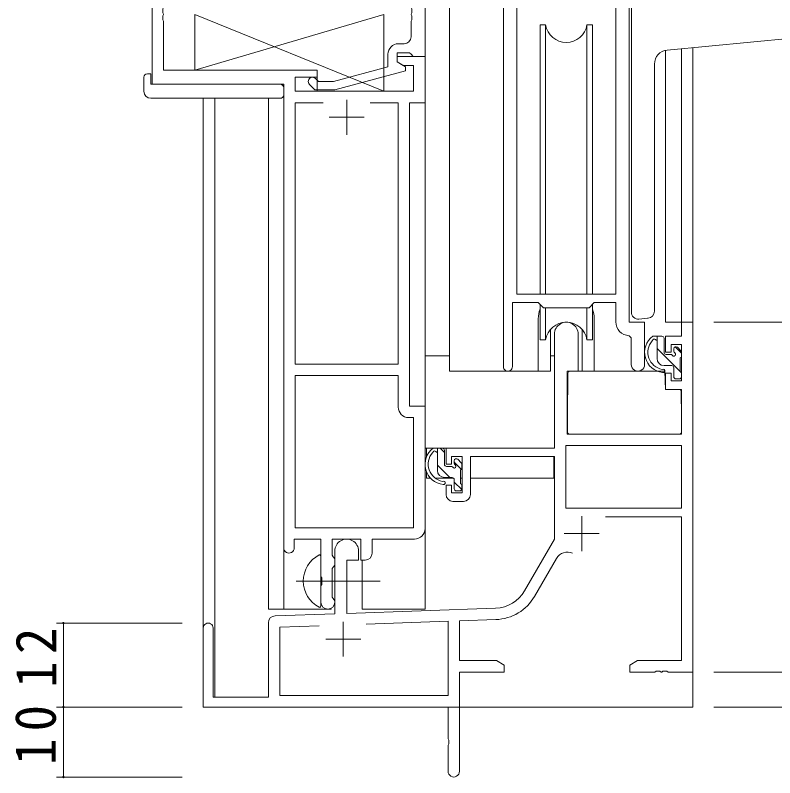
# Model space of a CAD drawing. Units: millimetres, scale not verified. Extents: x -841 to 292, y -594 to 212.
# Drawn here: x -725.6 to -617, y -447.8 to -338.8 of the extents above; entities that cross this region are included whole.
import ezdxf

# ---------------------------------------------------------------- set-up
doc = ezdxf.new("R2010")
doc.units = ezdxf.units.MM
doc.header["$LTSCALE"] = 2
doc.linetypes.add('CHAIN2', pattern=[12, 9, -1, 1, -1])
for name, color, linetype, lineweight in [('0-3_YKK_11', 7, 'Continuous', 9), ('0-4_YKK_12', 2, 'Continuous', 9), ('0-5_YKK_13', 4, 'Continuous', 9), ('0-6_YKK_D', 6, 'Continuous', 9)]:
    doc.layers.add(name, color=color, linetype=linetype, lineweight=lineweight)
doc.styles.add('ＭＳ ゴシック', font='')
doc.styles.get('ＭＳ ゴシック').set_extended_font_data('MS Gothic')

msp = doc.modelspace()

# ---------------------------------------------------------------- linework, layer by layer
at = {"layer": '0-3_YKK_11'}
for p, q in [((-706.005, -348.681), (-706.005, -323.681)), ((-667.005, -344.681), (-667.005, -323.681)), ((-655.804, -328.681), (-655.804, -389.031)), ((-653.874, -333.611), (-653.874, -378.681)), ((-639.734, -378.681), (-639.734, -333.611)), ((-637.804, -382.681), (-637.804, -333.681)), ((-704.375, -339.639), (-704.375, -346.681)), ((-670.005, -342.881), (-670.805, -342.881)), ((-671.005, -344.181), (-669.205, -344.181)), ((-671.005, -345.481), (-671.005, -344.181)), ((-669.205, -344.181), (-669.005, -344.381)), ((-671.005, -344.681), (-667.005, -344.681)), ((-669.005, -344.381), (-668.705, -344.681)), ((-668.705, -344.681), (-667.005, -344.681)), ((-667.005, -344.681), (-667.005, -351.311)), ((-704.375, -346.681), (-682.405, -346.681)), ((-687.205, -348.681), (-706.005, -348.681)), ((-687.205, -414.931), (-687.205, -348.681)), ((-678.205, -350.881), (-678.205, -355.881)), ((-681.555, -351.311), (-685.575, -351.311)), ((-681.555, -351.311), (-685.575, -351.311)), ((-685.575, -351.311), (-685.575, -388.681)), ((-670.835, -351.311), (-674.854, -351.311)), ((-670.835, -388.681), (-670.835, -351.311)), ((-667.005, -351.311), (-669.205, -351.311)), ((-669.205, -351.311), (-669.205, -394.681)), ((-680.705, -353.381), (-675.705, -353.381)), ((-653.874, -378.681), (-639.734, -378.681)), ((-654.504, -389.031), (-654.504, -379.881)), ((-650.074, -380.611), (-643.534, -380.611)), ((-635.604, -382.681), (-637.804, -382.681)), ((-635.604, -388.716), (-635.604, -382.681)), ((-628.704, -382.681), (-628.704, -432.681)), ((-648.504, -400.681), (-648.504, -384.381)), ((-637.821, -384.609), (-637.534, -384.909)), ((-637.534, -384.909), (-637.534, -388.716)), ((-685.575, -388.681), (-670.835, -388.681)), ((-685.575, -412.051), (-685.575, -390.311)), ((-685.575, -412.051), (-685.575, -390.311)), ((-669.205, -394.681), (-667.005, -394.681)), ((-667.005, -394.681), (-667.005, -412.181)), ((-669.335, -396.311), (-668.635, -396.311)), ((-668.635, -396.311), (-668.635, -412.051)), ((-646.704, -398.681), (-630.334, -398.681)), ((-664.004, -400.681), (-648.504, -400.681)), ((-630.334, -400.311), (-646.874, -400.311)), ((-630.334, -400.311), (-646.874, -400.311)), ((-646.874, -400.311), (-646.874, -409.281)), ((-630.334, -409.281), (-630.334, -400.311)), ((-648.504, -401.881), (-660.504, -401.881)), ((-660.504, -401.881), (-660.504, -407.281)), ((-648.504, -413.681), (-648.504, -401.881)), ((-661.504, -408.281), (-663.004, -408.281)), ((-646.874, -409.281), (-630.334, -409.281)), ((-644.604, -410.381), (-644.604, -415.381)), ((-630.334, -410.481), (-641.205, -410.481)), ((-668.635, -412.051), (-685.575, -412.051)), ((-647.104, -412.881), (-642.104, -412.881)), ((-652.758, -421.049), (-648.504, -413.681)), ((-679.904, -424.349), (-679.904, -415.381)), ((-648.211, -416.433), (-651.347, -421.864)), ((-680.275, -417.864), (-680.275, -421.998)), ((-681.905, -422.681), (-681.905, -420.352)), ((-678.204, -424.29), (-656.914, -423.546)), ((-688.439, -424.647), (-679.904, -424.349)), ((-682.137, -426.058), (-687.774, -426.255)), ((-678.704, -425.481), (-678.704, -430.481)), ((-656.857, -425.175), (-662.074, -425.358)), ((-662.074, -425.358), (-662.074, -431.051)), ((-698.704, -437.681), (-698.704, -426.381)), ((-681.204, -427.981), (-676.204, -427.981)), ((-662.074, -431.051), (-656.795, -431.051)), ((-656.795, -431.051), (-655.704, -431.681)), ((-655.704, -431.681), (-655.704, -432.681)), ((-655.704, -432.681), (-662.074, -432.681)), ((-662.074, -432.681), (-662.074, -446.866)), ((-687.774, -436.051), (-663.704, -436.051)), ((-663.704, -437.681), (-698.704, -437.681)), ((-663.704, -442.223), (-663.704, -437.681))]:
    msp.add_line(p, q, dxfattribs=at)
for points in [[(-704.375, -337.723), (-704.495, -337.906), (-704.495, -338.456), (-704.375, -338.639), (-704.375, -338.723), (-704.495, -338.906), (-704.495, -339.456), (-704.375, -339.639)], [(-669.005, -337.723), (-668.885, -337.906), (-668.885, -338.456), (-669.005, -338.639), (-669.005, -338.723), (-668.885, -338.906), (-668.885, -339.456), (-669.005, -339.639), (-669.005, -341.881)], [(-682.405, -346.681), (-682.405, -347.681), (-685.575, -347.681), (-685.575, -349.681), (-668.635, -349.681), (-668.635, -345.981), (-670.139, -345.981), (-671.005, -345.481), (-671.005, -344.681)], [(-672.305, -344.381), (-672.305, -346.201), (-680.066, -348.281), (-682.256, -348.281), (-682.68, -347.857)], [(-683.529, -348.705), (-682.753, -349.481), (-679.908, -349.481), (-669.805, -346.774), (-669.805, -346.174), (-671.005, -345.481)], [(-654.504, -379.881), (-650.804, -379.881), (-650.074, -380.611)], [(-643.534, -380.611), (-642.804, -379.881), (-639.734, -379.881), (-639.734, -382.611)], [(-630.334, -398.681), (-630.334, -392.281), (-632.604, -392.281), (-632.604, -389.981), (-631.804, -389.981), (-631.804, -391.081), (-630.334, -391.081), (-630.334, -385.881), (-631.804, -385.881), (-631.804, -386.981), (-632.604, -386.981), (-632.604, -384.681), (-630.334, -384.681), (-630.334, -382.681), (-628.704, -382.681)], [(-645.104, -384.381), (-645.104, -389.681), (-646.704, -389.681), (-646.704, -398.681)], [(-685.575, -390.311), (-670.835, -390.311), (-670.835, -394.811)], [(-664.004, -407.281), (-664.004, -405.981), (-663.204, -405.981), (-663.204, -407.081), (-661.704, -407.081), (-661.704, -401.881), (-663.204, -401.881), (-663.204, -402.981), (-664.004, -402.981), (-664.004, -400.681)], [(-628.704, -432.681), (-632.246, -432.681), (-632.429, -432.561), (-632.979, -432.561), (-633.162, -432.681), (-633.246, -432.681), (-633.429, -432.561), (-633.979, -432.561), (-634.162, -432.681), (-637.704, -432.681), (-637.704, -431.681), (-636.613, -431.051), (-630.334, -431.051), (-630.334, -410.481)], [(-681.762, -419.202), (-681.905, -419.01), (-681.905, -413.681), (-685.705, -413.681), (-685.705, -414.931)], [(-675.575, -416.681), (-676.205, -416.681), (-676.205, -413.681), (-680.275, -413.681), (-680.275, -415.998), (-680.127, -416.191), (-679.905, -416.481), (-679.905, -417.381), (-680.127, -417.671), (-680.275, -417.864)], [(-668.505, -413.681), (-674.575, -413.681), (-674.575, -415.681)], [(-676.504, -415.381), (-676.504, -416.681), (-678.204, -416.681), (-678.204, -424.29)], [(-681.905, -420.352), (-681.762, -420.16), (-681.762, -419.202)], [(-680.275, -421.998), (-680.127, -422.191), (-679.905, -422.481), (-679.905, -422.681)], [(-697.304, -426.381), (-697.304, -436.281), (-689.404, -436.281), (-689.404, -425.647)], [(-682.137, -426.058), (-687.774, -426.255), (-687.774, -436.051)], [(-663.704, -436.051), (-663.704, -425.415), (-675.414, -425.823)], [(-663.704, -446.866), (-663.704, -443.139), (-663.584, -442.956), (-663.584, -442.406), (-663.704, -442.223)]]:
    msp.add_lwpolyline(points, dxfattribs=at)
for centre, radius, start, end in [((-670.005, -341.881), 1, 270, 359.99998), ((-670.805, -344.381), 1.5, 90, 179.99998), ((-683.105, -348.281), 0.6, 44.99998, 225), ((-646.804, -384.381), 1.7, 359.99998, 180), ((-637.734, -382.611), 2, 179.99998, 267.50807), ((-655.154, -389.031), 0.65, 179.99998, 0), ((-636.569, -388.716), 0.965, 179.99998, 0), ((-669.335, -394.811), 1.5, 180, 269.99998), ((-663.004, -407.281), 1, 180, 269.99998), ((-661.504, -407.281), 1, 270, 359.99998), ((-668.505, -412.181), 1.5, 270, 359.99998), ((-678.204, -415.381), 1.7, 359.99998, 180), ((-686.455, -414.931), 0.75, 179.99998, 0), ((-675.575, -415.681), 1, 270, 359.99998), ((-646.652, -417.333), 1.8, 65.29866, 149.99998), ((-657.088, -418.549), 5, 271.99998, 329.99998), ((-680.905, -422.681), 1, 180, 269.99998), ((-680.905, -422.681), 1, 270, 359.99998), ((-657.088, -418.549), 6.63, 271.99998, 329.99998), ((-688.404, -425.647), 1, 91.99997, 179.99998), ((-698.004, -426.381), 0.7, 359.99998, 180), ((-662.889, -446.866), 0.815, 179.99998, 0)]:
    msp.add_arc(centre, radius, start, end, dxfattribs=at)
at = {"layer": '0-4_YKK_12'}
for p, q in [((-706.004, -257.931), (-706.004, -348.681)), ((-667.004, -257.931), (-667.004, -423.681)), ((-663.504, -257.931), (-663.504, -389.681)), ((-632.604, -343.822), (-632.604, -382.681)), ((-630.334, -343.592), (-630.334, -382.681)), ((-628.704, -343.435), (-628.704, -382.681)), ((-698.704, -350.681), (-698.704, -426.381)), ((-697.074, -350.681), (-697.074, -436.281)), ((-689.404, -423.681), (-689.404, -350.681)), ((-650.804, -382.181), (-650.804, -389.681)), ((-642.804, -382.181), (-642.804, -389.681)), ((-632.604, -382.681), (-628.704, -382.681)), ((-650.804, -389.681), (-663.504, -389.681)), ((-636.577, -389.681), (-642.804, -389.681)), ((-687.205, -414.931), (-687.205, -423.681)), ((-676.004, -423.681), (-676.004, -416.664)), ((-628.704, -422.181), (-628.704, -437.681)), ((-689.404, -423.681), (-680.404, -423.681)), ((-680.404, -423.681), (-680.404, -423.546)), ((-676.004, -423.681), (-667.004, -423.681)), ((-684.204, -437.681), (-628.704, -437.681))]:
    msp.add_line(p, q, dxfattribs=at)
for start, end in [(159.63586, 180), (0, 20.36412)]:
    msp.add_arc((-646.804, -382.181), 4, start, end, dxfattribs=at)
at = {"layer": '0-5_YKK_13'}
for p, q in [((-637.504, -343.233), (-637.504, -334.681)), ((-699.905, -346.681), (-699.905, -338.681)), ((-672.905, -349.681), (-699.905, -338.681)), ((-699.905, -346.681), (-672.905, -338.681)), ((-672.905, -338.681), (-672.905, -349.681)), ((-632.378, -343.788), (-581.919, -338.936)), ((-649.762, -340.181), (-650.554, -340.181)), ((-650.554, -340.181), (-650.554, -378.681)), ((-649.762, -378.681), (-649.762, -340.181)), ((-643.054, -340.181), (-643.846, -340.181)), ((-643.846, -378.681), (-643.846, -340.181)), ((-643.054, -378.681), (-643.054, -340.181)), ((-637.504, -343.233), (-637.504, -344.237)), ((-637.504, -381.235), (-637.504, -344.237)), ((-634.204, -381.121), (-634.204, -345.781)), ((-682.405, -346.681), (-699.905, -346.681)), ((-707.204, -349.681), (-707.204, -347.681)), ((-706.204, -348.681), (-706.204, -347.681)), ((-706.204, -348.681), (-687.704, -348.681)), ((-687.704, -350.681), (-706.204, -350.681)), ((-650.554, -380.131), (-650.554, -385.181)), ((-643.054, -385.181), (-643.054, -380.131)), ((-649.762, -385.181), (-649.762, -380.611)), ((-643.846, -385.181), (-643.846, -380.611)), ((-635.204, -382.125), (-636.417, -382.231)), ((-635.204, -382.125), (-635.117, -382.117)), ((-649.054, -383.697), (-649.054, -389.681)), ((-644.554, -389.681), (-644.554, -383.697)), ((-633.134, -384.681), (-634.434, -384.681)), ((-633.834, -387.881), (-633.834, -384.681)), ((-650.554, -385.181), (-649.762, -385.181)), ((-643.846, -385.181), (-643.054, -385.181)), ((-632.834, -386.981), (-632.834, -384.981)), ((-630.534, -389.738), (-633.834, -386.438)), ((-631.434, -386.481), (-631.434, -386.82)), ((-630.334, -387.109), (-631.242, -386.201)), ((-630.422, -386.769), (-630.922, -386.269)), ((-663.504, -387.481), (-667, -387.481)), ((-667, -400.681), (-667, -387.481)), ((-649.054, -387.481), (-648.504, -387.481)), ((-631.895, -387.281), (-632.534, -387.281)), ((-630.534, -389.781), (-630.534, -387.781)), ((-630.334, -387.581), (-630.334, -386.981)), ((-631.734, -388.881), (-632.834, -388.881)), ((-649.054, -389.681), (-650.804, -389.681)), ((-646.58, -389.978), (-646.634, -396.181)), ((-632.702, -389.681), (-646.28, -389.681)), ((-642.804, -389.681), (-644.554, -389.681)), ((-632.702, -389.681), (-632.634, -392.281)), ((-631.434, -389.181), (-631.434, -390.481)), ((-630.34, -389.932), (-630.485, -389.787)), ((-630.334, -390.481), (-630.334, -389.981)), ((-631.134, -390.781), (-630.634, -390.781)), ((-646.599, -392.181), (-646.704, -392.181)), ((-632.634, -392.281), (-630.665, -392.281)), ((-630.334, -396.181), (-630.365, -392.578)), ((-646.634, -396.181), (-646.615, -398.384)), ((-630.353, -398.384), (-630.334, -396.181)), ((-646.704, -397.111), (-646.625, -397.19)), ((-646.315, -398.681), (-630.653, -398.681)), ((-648.804, -400.681), (-667, -400.681)), ((-666.8, -400.681), (-666.8, -401.933)), ((-664.534, -400.681), (-665.834, -400.681)), ((-665.234, -403.881), (-665.234, -400.681)), ((-664.234, -401.293), (-664.846, -400.681)), ((-664.234, -402.981), (-664.234, -400.981)), ((-648.6, -401.961), (-648.6, -404.981)), ((-663.474, -404.881), (-665.234, -403.121)), ((-662.834, -402.481), (-662.834, -402.82)), ((-661.799, -403.728), (-662.834, -402.693)), ((-661.822, -402.769), (-662.322, -402.269)), ((-661.734, -403.581), (-661.734, -402.981)), ((-666.8, -404.071), (-666.8, -404.981)), ((-663.295, -403.281), (-663.934, -403.281)), ((-661.934, -405.781), (-661.934, -403.781)), ((-666.8, -404.981), (-666.219, -404.981)), ((-665.523, -404.981), (-662.91, -404.981)), ((-663.134, -404.881), (-664.234, -404.881)), ((-662.834, -405.181), (-662.834, -406.481)), ((-661.934, -404.981), (-661.704, -404.981)), ((-648.6, -404.981), (-660.504, -404.981)), ((-661.758, -406.598), (-662.834, -405.521)), ((-661.734, -406.481), (-661.734, -405.981)), ((-662.534, -406.781), (-662.034, -406.781)), ((-681.905, -423.277), (-681.905, -416.085))]:
    msp.add_line(p, q, dxfattribs=at)
at = {"layer": '0-5_YKK_13', "linetype": 'CHAIN2'}
msp.add_line((-685.405, -419.681), (-673.417, -419.681), dxfattribs=at)
at = {"layer": '0-5_YKK_13'}
for points in [[(-706.704, -347.181), (-706.204, -347.181), (-706.204, -347.681)], [(-672.905, -349.681), (-682.405, -349.681), (-682.405, -346.681)], [(-687.204, -349.181), (-687.204, -349.681), (-687.204, -350.181)]]:
    msp.add_lwpolyline(points, dxfattribs=at)
for centre, radius, start, end in [((-646.804, -339.681), 3, 189.59798, 350.40582), ((-632.204, -345.781), 2, 95, 180), ((-706.704, -347.681), 0.5, 90, 180), ((-687.704, -349.181), 0.5, 0, 90), ((-706.204, -349.681), 1, 180, 270), ((-687.704, -350.181), 0.5, 270, 0), ((-636.504, -381.235), 1, 180, 275), ((-635.204, -381.121), 1, 275, 0), ((-646.804, -385.681), 3, 9.59416, 170.4066), ((-632.72, -387.002), 2.885, 126.45192, 263.90388), ((-633.134, -384.981), 0.3, 0, 90), ((-632.634, -386.968), 2.504, 139.45805, 259.25217), ((-634.694, -385.085), 0.3, 301.62189, 336.95038), ((-634.234, -385.281), 0.2, 36.86989, 156.95038), ((-633.834, -384.981), 0.3, 216.86989, 270), ((-631.134, -386.481), 0.3, 45, 180), ((-631.134, -386.82), 0.3, 180, 236.94426), ((-630.634, -386.981), 0.3, 0, 45), ((-632.834, -387.881), 1, 180, 270), ((-632.534, -386.981), 0.3, 180, 270), ((-631.895, -387.581), 0.3, 33.05573, 90), ((-631.434, -387.281), 0.25, 213.05573, 56.94426), ((-630.534, -387.581), 0.2, 270, 0), ((-631.734, -389.181), 0.3, 0, 90), ((-646.28, -389.981), 0.3, 90, 179.49998), ((-632.956, -389.631), 0.25, 253.63879, 125.58162), ((-630.534, -389.981), 0.2, 0, 90), ((-631.134, -390.481), 0.3, 180, 270), ((-630.634, -390.481), 0.3, 270, 0), ((-630.665, -392.581), 0.3, 0.5, 90), ((-646.315, -398.381), 0.3, 180.49998, 270), ((-630.653, -398.381), 0.3, 270, 359.5), ((-664.12, -403.002), 2.885, 126.45192, 263.90388), ((-664.534, -400.981), 0.3, 0, 90), ((-664.034, -402.968), 2.504, 139.45805, 259.25217), ((-666.094, -401.085), 0.3, 301.62189, 336.95038), ((-665.634, -401.281), 0.2, 36.86989, 156.95038), ((-665.234, -400.981), 0.3, 216.86989, 270), ((-663.934, -402.981), 0.3, 180, 270), ((-662.834, -403.281), 0.25, 213.05573, 56.94426), ((-662.534, -402.481), 0.3, 45, 180), ((-662.534, -402.82), 0.3, 180, 236.94426), ((-662.034, -402.981), 0.3, 0, 45), ((-664.234, -403.881), 1, 180, 270), ((-663.295, -403.581), 0.3, 33.05573, 90), ((-661.934, -403.581), 0.2, 270, 0), ((-664.356, -405.631), 0.25, 253.63879, 125.58162), ((-663.134, -405.181), 0.3, 0, 90), ((-662.534, -406.481), 0.3, 180, 270), ((-662.034, -406.481), 0.3, 270, 0), ((-661.934, -405.981), 0.2, 0, 90), ((-680.205, -419.681), 4.2, 117.28096, 242.71902), ((-682.059, -416.085), 0.154, 0, 117.28096), ((-682.059, -423.277), 0.154, 242.71902, 0)]:
    msp.add_arc(centre, radius, start, end, dxfattribs=at)
at = {"layer": '0-6_YKK_D'}
for p, q in [((-625.704, -382.681), (-527.704, -382.681)), ((-625.704, -382.681), (-527.704, -382.681)), ((-625.704, -382.681), (-547.704, -382.681)), ((-701.704, -425.681), (-719.704, -425.681)), ((-718.704, -425.681), (-718.704, -437.681)), ((-625.704, -432.681), (-547.704, -432.681)), ((-701.704, -437.681), (-719.704, -437.681)), ((-701.704, -437.681), (-719.704, -437.681)), ((-718.704, -437.681), (-718.704, -447.681)), ((-625.704, -437.681), (-527.704, -437.681)), ((-701.704, -447.681), (-719.704, -447.681))]:
    msp.add_line(p, q, dxfattribs=at)
for centre, start, end in [((-718.704, -425.681), 90, 270), ((-718.704, -425.681), 270, 90), ((-718.704, -437.681), 90, 270), ((-718.704, -437.681), 90, 270), ((-718.704, -437.681), 270, 90), ((-718.704, -437.681), 270, 90), ((-718.704, -447.681), 90, 270), ((-718.704, -447.681), 270, 90)]:
    msp.add_arc(centre, 0.106, start, end, dxfattribs=at)

# ---------------------------------------------------------------- texts
at = {"layer": '0-6_YKK_D', "color": 7, "char_height": 5.865, "attachment_point": 7, "rotation": 90, "style": 'ＭＳ ゴシック'}
for s, insert in [('\\T1.27;\\W0.95;12', (-719.704, -434.934)), ('\\T1.27;\\W0.95;10', (-719.704, -445.983))]:
    msp.add_mtext(s, dxfattribs=dict(at, insert=insert))

doc.saveas('drawing.dxf')
